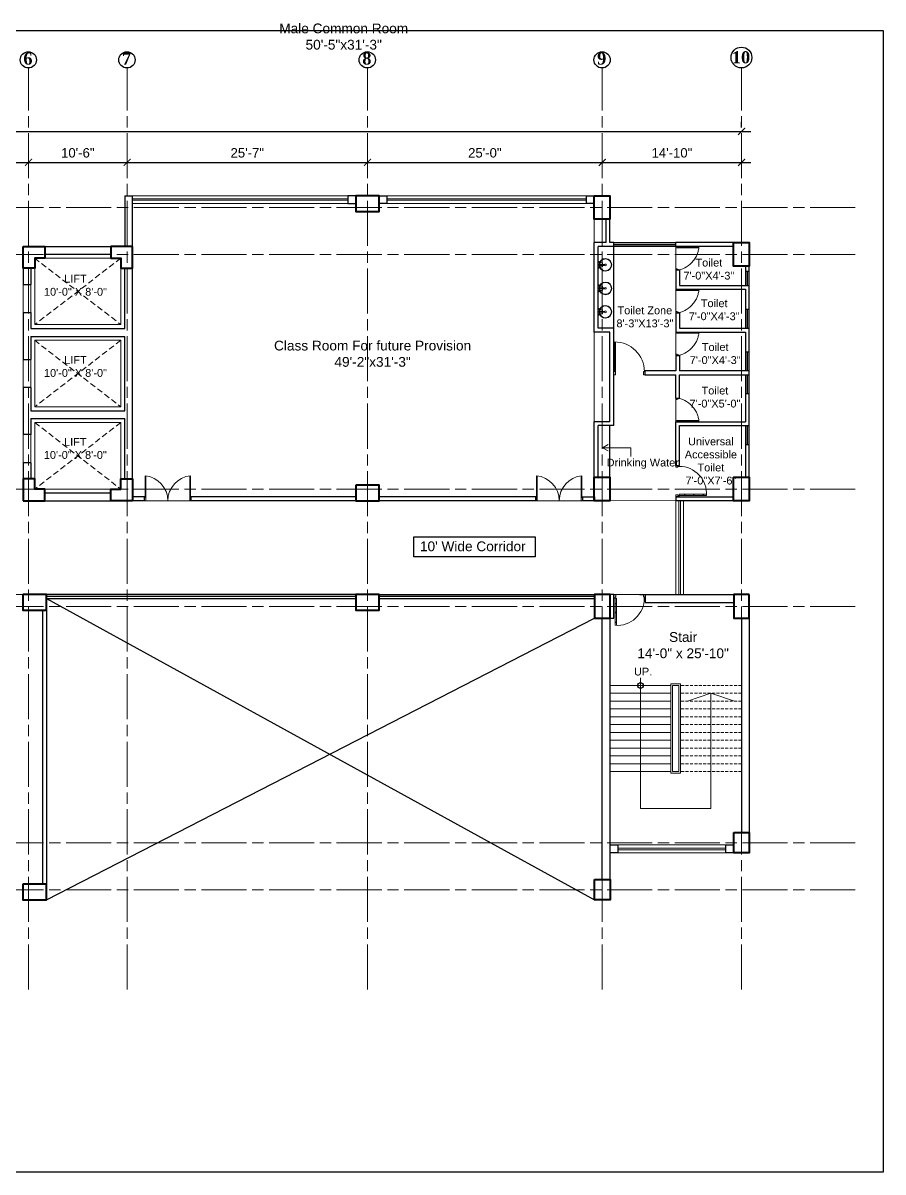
# Model space of a CAD drawing. Header units: inches. Extents: x -12 to 20935469, y -1604 to 24729220.
# Drawn here: x 20905407 to 20906506, y 24703583 to 24705051 of the extents above; entities that cross this region are included whole.
import ezdxf
from ezdxf import colors
from ezdxf.entities.mleader import LeaderData, LeaderLine
from ezdxf.math import Vec2, Vec3

# ---------------------------------------------------------------- set-up
doc = ezdxf.new("R2010")
doc.units = ezdxf.units.IN
doc.header["$LTSCALE"] = 0.03
doc.header["$MEASUREMENT"] = 0
doc.header["$PDMODE"] = 32
doc.header["$PDSIZE"] = 15
doc.linetypes.add('ACAD_ISO08W100', pattern=[36, 24, -3, 6, -3])
doc.linetypes.add('DASHED2', pattern=[0.375, 0.25, -0.125])
for name, color, linetype, lineweight in [('column', 1, 'Continuous', 40), ('Dim Line', 252, 'Continuous', 13), ('Door', 7, 'Continuous', 18), ('Dot', 253, 'Continuous', 0), ('Gas', 21, 'Continuous', 5), ('Glass Line', 252, 'Continuous', 9), ('Grid Line', 252, 'Continuous', 18), ('Hatch', 253, 'Continuous', 15), ('Main Wall', 7, 'Continuous', 30), ('RAIL', 23, 'Continuous', 13), ('STAIR', 46, 'Continuous', 15), ('TOILET FIXTURE', 142, 'Continuous', 5), ('wind.', 150, 'Continuous', 20)]:
    doc.layers.add(name, color=color, linetype=linetype, lineweight=lineweight)
doc.layers.add('FUR', color=251, linetype='Continuous')
doc.layers.add('TEXT', color=7, linetype='Continuous')
doc.styles.add('2', font='swisscl.ttf')
doc.styles.add('RomanS', font='arial.ttf', dxfattribs={"height": 12})
doc.styles.get("Standard").update_dxf_attribs({"font": 'timesbd.ttf'})
doc.dimstyles.new('Aec_Arch_I', dxfattribs={"dimscale": 96, "dimtxt": 12, "dimasz": 0.09375, "dimexe": 0.125, "dimexo": 0.125, "dimgap": 0.0625, "dimtad": 1, "dimdec": 0, "dimzin": 3, "dimdsep": 46, "dimlunit": 4, "dimtxsty": 'RomanS', "dimblk1": 'ARCHTICK', "dimblk2": 'ARCHTICK', "dimsah": 1, "dimcen": 0.09375, "dimdle": 0.125, "dimadec": 0, "dimazin": 0, "dimtfac": 0.75, "dimtdec": 0, "dimtmove": 2, "dimatfit": 3, "dimldrblk": 'ARCHTICK', "dimfxl": 1, "dimfrac": 1, "dimtolj": 1, "dimtzin": 0, "dimarcsym": 0})

# ---------------------------------------------------------------- blocks, each defined once
blk = doc.blocks.new('_ArchTick')
at = {"color": 0, "linetype": 'ByBlock', "lineweight": 35, "const_width": 0.15}
blk.add_lwpolyline([(-0.5, -0.5), (0.5, 0.5)], dxfattribs=at)
blk = doc.blocks.new('*D21')
at = {"layer": 'Defpoints', "color": 0, "transparency": 16777216}
for p in [(20831844.3, 24724578.2), (20832040.8, 24724578.2), (20832040.8, 24724578.2)]:
    blk.add_point(p, dxfattribs=at)
at = {"layer": 'Dim Line', "color": 0, "lineweight": -2, "transparency": 16777216}
for p, q in [((20831832.3, 24724578.2), (20832052.8, 24724578.2)), ((20831844.3, 24724566.2), (20831844.3, 24724566.2)), ((20832040.8, 24724566.2), (20832040.8, 24724566.2))]:
    blk.add_line(p, q, dxfattribs=at)
at = {"layer": 'Dim Line', "color": 0, "lineweight": -2, "transparency": 16777216, "xscale": 9, "yscale": 9, "zscale": 9, "rotation": 180}
blk.add_blockref('_ArchTick', (20831844.3, 24724578.2), dxfattribs=at)
at = {"layer": 'Dim Line', "color": 0, "lineweight": -2, "transparency": 16777216, "xscale": 9, "yscale": 9, "zscale": 9}
blk.add_blockref('_ArchTick', (20832040.8, 24724578.2), dxfattribs=at)
at = {"layer": 'Dim Line', "color": 0, "transparency": 16777216, "insert": (20831942.5, 24724590.3), "char_height": 12, "attachment_point": 5, "style": 'RomanS'}
blk.add_mtext('\\A1;16\'-5"', dxfattribs=at)
blk = doc.blocks.new('*D22')
at = {"layer": 'Defpoints', "color": 0, "transparency": 16777216}
for p in [(20832040.8, 24724578.2), (20832166.8, 24724578.2), (20832166.8, 24724578.2)]:
    blk.add_point(p, dxfattribs=at)
at = {"layer": 'Dim Line', "color": 0, "lineweight": -2, "transparency": 16777216}
for p, q in [((20832028.8, 24724578.2), (20832178.8, 24724578.2)), ((20832040.8, 24724566.2), (20832040.8, 24724566.2)), ((20832166.8, 24724566.2), (20832166.8, 24724566.2))]:
    blk.add_line(p, q, dxfattribs=at)
at = {"layer": 'Dim Line', "color": 0, "lineweight": -2, "transparency": 16777216, "xscale": 9, "yscale": 9, "zscale": 9, "rotation": 180}
blk.add_blockref('_ArchTick', (20832040.8, 24724578.2), dxfattribs=at)
at = {"layer": 'Dim Line', "color": 0, "lineweight": -2, "transparency": 16777216, "xscale": 9, "yscale": 9, "zscale": 9}
blk.add_blockref('_ArchTick', (20832166.8, 24724578.2), dxfattribs=at)
at = {"layer": 'Dim Line', "color": 0, "transparency": 16777216, "insert": (20832103.8, 24724590.3), "char_height": 12, "attachment_point": 5, "style": 'RomanS'}
blk.add_mtext('\\A1;10\'-6"', dxfattribs=at)
blk = doc.blocks.new('*D23')
at = {"layer": 'Defpoints', "color": 0, "transparency": 16777216}
for p in [(20832166.8, 24724578.2), (20832473.8, 24724578.2), (20832473.8, 24724578.2)]:
    blk.add_point(p, dxfattribs=at)
at = {"layer": 'Dim Line', "color": 0, "lineweight": -2, "transparency": 16777216}
for p, q in [((20832154.8, 24724578.2), (20832485.8, 24724578.2)), ((20832166.8, 24724566.2), (20832166.8, 24724566.2)), ((20832473.8, 24724566.2), (20832473.8, 24724566.2))]:
    blk.add_line(p, q, dxfattribs=at)
at = {"layer": 'Dim Line', "color": 0, "lineweight": -2, "transparency": 16777216, "xscale": 9, "yscale": 9, "zscale": 9, "rotation": 180}
blk.add_blockref('_ArchTick', (20832166.8, 24724578.2), dxfattribs=at)
at = {"layer": 'Dim Line', "color": 0, "lineweight": -2, "transparency": 16777216, "xscale": 9, "yscale": 9, "zscale": 9}
blk.add_blockref('_ArchTick', (20832473.8, 24724578.2), dxfattribs=at)
at = {"layer": 'Dim Line', "color": 0, "transparency": 16777216, "insert": (20832320.3, 24724590.3), "char_height": 12, "attachment_point": 5, "style": 'RomanS'}
blk.add_mtext('\\A1;25\'-7"', dxfattribs=at)
blk = doc.blocks.new('*D10')
at = {"layer": 'Defpoints', "color": 0, "transparency": 16777216}
for p in [(20832473.8, 24724578.2), (20832773.8, 24724578.2), (20832773.8, 24724578.2)]:
    blk.add_point(p, dxfattribs=at)
at = {"layer": 'Dim Line', "color": 0, "lineweight": -2, "transparency": 16777216}
blk.add_line((20832461.8, 24724578.2), (20832785.8, 24724578.2), dxfattribs=at)
at = {"layer": 'Dim Line', "color": 0, "lineweight": -2, "transparency": 16777216, "xscale": 9, "yscale": 9, "zscale": 9, "rotation": 180}
blk.add_blockref('_ArchTick', (20832473.8, 24724578.2), dxfattribs=at)
at = {"layer": 'Dim Line', "color": 0, "lineweight": -2, "transparency": 16777216, "xscale": 9, "yscale": 9, "zscale": 9}
blk.add_blockref('_ArchTick', (20832773.8, 24724578.2), dxfattribs=at)
at = {"layer": 'Dim Line', "color": 0, "transparency": 16777216, "insert": (20832623.8, 24724590.3), "char_height": 12, "attachment_point": 5, "style": 'RomanS'}
blk.add_mtext('\\A1;25\'-0"', dxfattribs=at)
blk = doc.blocks.new('*D11')
at = {"layer": 'Defpoints', "color": 0, "transparency": 16777216}
for p in [(20832773.8, 24724578.2), (20832951.8, 24724578.2), (20832951.8, 24724578.2)]:
    blk.add_point(p, dxfattribs=at)
at = {"layer": 'Dim Line', "color": 0, "lineweight": -2, "transparency": 16777216}
for p, q in [((20832761.8, 24724578.2), (20832963.8, 24724578.2)), ((20832951.8, 24724566.2), (20832951.8, 24724566.2))]:
    blk.add_line(p, q, dxfattribs=at)
at = {"layer": 'Dim Line', "color": 0, "lineweight": -2, "transparency": 16777216, "xscale": 9, "yscale": 9, "zscale": 9, "rotation": 180}
blk.add_blockref('_ArchTick', (20832773.8, 24724578.2), dxfattribs=at)
at = {"layer": 'Dim Line', "color": 0, "lineweight": -2, "transparency": 16777216, "xscale": 9, "yscale": 9, "zscale": 9}
blk.add_blockref('_ArchTick', (20832951.8, 24724578.2), dxfattribs=at)
at = {"layer": 'Dim Line', "color": 0, "transparency": 16777216, "insert": (20832862.8, 24724590.3), "char_height": 12, "attachment_point": 5, "style": 'RomanS'}
blk.add_mtext('\\A1;14\'-10"', dxfattribs=at)
blk = doc.blocks.new('*D13')
at = {"layer": 'Defpoints', "color": 0, "transparency": 16777216}
for p in [(20830948.3, 24724610.7), (20832951.8, 24724617.8), (20832951.8, 24724610.7)]:
    blk.add_point(p, dxfattribs=at)
at = {"layer": 'Dim Line', "color": 0, "lineweight": -2, "transparency": 16777216}
for p, q in [((20830948.3, 24724622.7), (20830948.3, 24724629.8)), ((20832951.8, 24724622.7), (20832951.8, 24724629.8)), ((20830936.3, 24724617.8), (20832963.8, 24724617.8))]:
    blk.add_line(p, q, dxfattribs=at)
at = {"layer": 'Dim Line', "color": 0, "lineweight": -2, "transparency": 16777216, "xscale": 9, "yscale": 9, "zscale": 9, "rotation": 180}
blk.add_blockref('_ArchTick', (20830948.3, 24724617.8), dxfattribs=at)
at = {"layer": 'Dim Line', "color": 0, "lineweight": -2, "transparency": 16777216, "xscale": 9, "yscale": 9, "zscale": 9}
blk.add_blockref('_ArchTick', (20832951.8, 24724617.8), dxfattribs=at)
at = {"layer": 'Dim Line', "color": 0, "transparency": 16777216, "insert": (20831950, 24724629.9), "char_height": 12, "attachment_point": 5, "style": 'RomanS'}
blk.add_mtext('\\A1;166\'-11"', dxfattribs=at)
blk = doc.blocks.new('Door_45')
at = {"layer": 'Door'}
for p, q in [((1.5, 5), (1.5, 44)), ((1.5, 40), (2.2, 40)), ((2.2, 40), (2.2, 39.5)), ((2.2, 39.5), (2.7, 39.5)), ((2.7, 39.5), (2.7, 40)), ((2.7, 40), (3.5, 40)), ((3.5, 44), (3.5, 5)), ((1.5, 25.8), (2.2, 25.8)), ((2.2, 25.8), (2.2, 25.3)), ((2.2, 25.3), (2.7, 25.3)), ((2.7, 25.8), (3.5, 25.8)), ((2.7, 25.3), (2.7, 25.8)), ((0, 0), (0, 5)), ((0, 5), (1.5, 5)), ((1.5, 12.6), (2.2, 12.6)), ((3.5, 5), (1.5, 5)), ((1.5, 5), (1.5, 3)), ((1.5, 3), (2.5, 3)), ((2.2, 12.6), (2.2, 13.1)), ((2.2, 13.1), (2.7, 13.1)), ((2.5, 3), (2.5, 0)), ((2.7, 13.1), (2.7, 12.6)), ((2.7, 12.6), (3.5, 12.6)), ((42.5, 3), (42.5, 0)), ((43.5, 3), (42.5, 3)), ((45, 5), (43.5, 5)), ((43.5, 5), (43.5, 3)), ((45, 0), (45, 5)), ((2.5, 0), (0, 0)), ((42.5, 0), (45, 0))]:
    blk.add_line(p, q, dxfattribs=at)
blk.add_arc((4.7, 5.3), 38.8, 359.6233, 94.6685, dxfattribs=at)
blk = doc.blocks.new('A$C36295410')
at = {"layer": 'Door'}
for p, q in [((1, 4), (1, 32)), ((2, 0), (2, 32)), ((58, 0), (58, 32)), ((59, 4), (59, 32)), ((1, 5), (0, 5)), ((2, 4), (1, 4)), ((58, 4), (59, 4)), ((59, 5), (60, 5)), ((2, 0), (0, 0)), ((58, 0), (60, 0))]:
    blk.add_line(p, q, dxfattribs=at)
for centre, start, end in [((-2.5, -0.3), 0.5906, 83.7783), ((62.5, -0.3), 96.2217, 179.4094)]:
    blk.add_arc(centre, 32.5, start, end, dxfattribs=at)
blk = doc.blocks.new('sssss-flat-876')
at = {"layer": 'Door', "linetype": 'Continuous', "ltscale": 3}
blk.add_line((3666.5, 84027.2), (3666.5, 84055.7), dxfattribs=at)
at = {"layer": 'Door', "linetype": 'Continuous', "ltscale": 3, "extrusion": (-7.21527e-09, -3.35624e-18, 1), "elevation": 0}
for points in [[(3666.5, 84057.2), (3666.5, 84055.7), (3668.4, 84055.7), (3668.4, 84056.5), (3670.2, 84056.5), (3670.2, 84057.2)], [(3668.4, 84055.7), (3696.2, 84055.7), (3696.2, 84056.5), (3668.4, 84056.5)]]:
    blk.add_lwpolyline(points, close=True, dxfattribs=at)
at = {"layer": 'Door', "linetype": 'Continuous', "ltscale": 3, "flags": 128}
blk.add_lwpolyline([(3670.2, 84027.2, 0.04096), (3675.5, 84028.9, 0.082496), (3684.9, 84034.8, 0.052187), (3689.7, 84040, 0.043988), (3692.9, 84045, 0.036571), (3694.8, 84049.6, 0.034751), (3695.9, 84054.2, 0.011435), (3696.2, 84055.7)], format="xyb", dxfattribs=at)
at = {"layer": 'Door', "linetype": 'Continuous', "ltscale": 3}
blk.add_lwpolyline([(3666.5, 84027.2), (3666.5, 84028.7), (3668.4, 84028.7), (3668.4, 84027.9), (3670.2, 84027.9), (3670.2, 84027.2)], close=True, dxfattribs=at)
blk = doc.blocks.new('7-flat-72')
at = {"layer": 'Glass Line', "color": 8, "ltscale": 20}
for p, q in [((-64478.7, 376960.5), (-64480.3, 376960.5)), ((-64480.3, 376959.5), (-64480.3, 376960.5)), ((-64480.3, 376959.5), (-64480.3, 376960.5)), ((-64480.1, 376959.5), (-64480.1, 376960.5)), ((-64479.9, 376959.5), (-64479.9, 376960.5)), ((-64479.5, 376959.5), (-64479.5, 376960.5)), ((-64479.1, 376959.5), (-64479.1, 376960.5)), ((-64478.9, 376959.5), (-64478.9, 376960.5)), ((-64478.8, 376959.5), (-64478.8, 376960.5)), ((-64478.7, 376959.5), (-64478.7, 376960.5)), ((-64476.6, 376959.4), (-64476.6, 376966.6)), ((-64475.5, 376966.6), (-64476.6, 376966.6)), ((-64475.5, 376959.4), (-64475.5, 376966.6)), ((-64473.3, 376960.5), (-64471.7, 376960.5)), ((-64473.3, 376959.5), (-64473.3, 376960.5)), ((-64473.3, 376959.5), (-64473.3, 376960.5)), ((-64473.1, 376959.5), (-64473.1, 376960.5)), ((-64472.9, 376959.5), (-64472.9, 376960.5)), ((-64472.5, 376959.5), (-64472.5, 376960.5)), ((-64472.1, 376959.5), (-64472.1, 376960.5)), ((-64471.9, 376959.5), (-64471.9, 376960.5)), ((-64471.8, 376959.5), (-64471.8, 376960.5)), ((-64471.7, 376959.5), (-64471.7, 376960.5)), ((-64478.7, 376959.5), (-64480.3, 376959.5)), ((-64480.3, 376959.1), (-64480.3, 376959.4)), ((-64478.7, 376959.4), (-64480.3, 376959.4)), ((-64478.7, 376959.1), (-64480.3, 376959.1)), ((-64480.2, 376959.4), (-64480.2, 376959.5)), ((-64478.9, 376959.4), (-64478.9, 376959.5)), ((-64478.7, 376959.1), (-64478.7, 376959.4)), ((-64475.1, 376959.4), (-64476.9, 376959.4)), ((-64476.9, 376959.1), (-64476.9, 376959.4)), ((-64475.1, 376959.1), (-64476.9, 376959.1)), ((-64475.1, 376959.1), (-64475.1, 376959.4)), ((-64473.3, 376959.5), (-64471.7, 376959.5)), ((-64473.3, 376959.1), (-64473.3, 376959.4)), ((-64473.3, 376959.4), (-64471.7, 376959.4)), ((-64473.3, 376959.1), (-64471.7, 376959.1)), ((-64473.1, 376959.4), (-64473.1, 376959.5)), ((-64471.9, 376959.4), (-64471.9, 376959.5)), ((-64471.7, 376959.1), (-64471.7, 376959.4))]:
    blk.add_line(p, q, dxfattribs=at)
blk.add_circle((-64476, 376968.4, 0), 1.08, dxfattribs=at)
for radius, start, end in [(8.1, 273.8334, 266.1883), (7.55, 274.115, 265.9068)]:
    blk.add_arc((-64476, 376968.4, 0), radius, start, end, dxfattribs=at)
blk = doc.blocks.new('SFSFSFS-flat-72')
at = {"layer": 'TOILET FIXTURE', "ltscale": 0.2}
blk.add_lwpolyline([(-3918.5, -3608.1), (-3918.5, -3602.7), (-3923.9, -3602.7), (-3923.9, -3608.1)], close=True, dxfattribs=at)
at = {"layer": 'TOILET FIXTURE', "ltscale": 20}
blk.add_blockref('7-flat-72', (60554.8, -380567.2), dxfattribs=at)
blk = doc.blocks.new('$D40')
at = {"layer": 'Door'}
for p, q in [((1, 4), (1, 42)), ((2, 0), (2, 42)), ((1, 5), (0, 5)), ((2, 0), (0, 0)), ((2, 4), (1, 4)), ((39, 4), (38, 4)), ((38, 4), (38, 0)), ((40, 0), (38, 0)), ((40, 5), (39, 5)), ((39, 5), (39, 4))]:
    blk.add_line(p, q, dxfattribs=at)
blk.add_arc((1, 4), 38, 0, 90, dxfattribs=at)
blk = doc.blocks.new('fff')
at = {"layer": 'Grid Line', "color": 252, "linetype": 'ACAD_ISO08W100', "lineweight": 9, "ltscale": 80, "true_color": 0x939598}
for p, q in [((20832040.8, 24723521.1), (20832040.8, 24724698.8)), ((20832166.8, 24723521.1), (20832166.8, 24724698.8)), ((20832473.8, 24723521.1), (20832473.8, 24724698.8)), ((20832773.8, 24723521.1), (20832773.8, 24724698.8)), ((20832951.8, 24723521.1), (20832951.8, 24724698.8)), ((20833096.9, 24724520.6), (20830726.1, 24724520.6)), ((20833096.9, 24724460.6), (20830726.1, 24724460.6)), ((20833096.9, 24724160.7), (20830726.1, 24724160.7)), ((20833096.9, 24724010.7), (20830726.1, 24724010.7)), ((20833096.9, 24723708.7), (20830726.1, 24723708.7)), ((20833096.9, 24723648.8), (20830726.1, 24723648.8))]:
    blk.add_line(p, q, dxfattribs=at)
at = {"layer": 'Dim Line'}
for base, p1, p2, picture, middle in [((20832951.7523, 24724617.8128), (20830948.3088, 24724610.7482), (20832951.7523, 24724610.7482), '*D13', (20831950.0306, 24724629.9397)), ((20832040.7792, 24724578.1666), (20831844.25, 24724578.1666), (20832040.7792, 24724578.1666), '*D21', (20831942.5146, 24724590.2934)), ((20832166.8, 24724578.2), (20832040.8, 24724578.2), (20832166.8, 24724578.2), '*D22', (20832103.8, 24724590.3)), ((20832473.8, 24724578.2), (20832166.8, 24724578.2), (20832473.8, 24724578.2), '*D23', (20832320.3, 24724590.3)), ((20832773.8, 24724578.2), (20832473.8, 24724578.2), (20832773.8, 24724578.2), '*D10', (20832623.8, 24724590.3)), ((20832951.8, 24724578.2), (20832773.8, 24724578.2), (20832951.8, 24724578.2), '*D11', (20832862.8, 24724590.3))]:
    dim = blk.add_linear_dim(base=base, p1=p1, p2=p2, dimstyle='Aec_Arch_I', dxfattribs=at)
    dim.commit()
    dim.dimension.update_dxf_attribs({"geometry": picture, "text_midpoint": middle})

msp = doc.modelspace()

# ---------------------------------------------------------------- linework, layer by layer
for p, q in [((20906334.7, 24704770.2), (20906334.7, 24704770.2)), ((20906161.7, 24704661), (20906161.7, 24704765.2)), ((20906156.7, 24704470.4), (20906156.7, 24704536.4)), ((20906245.7, 24704445.6), (20906240.7, 24704445.6)), ((20905831.9, 24704320.4), (20905436.8, 24704320.4)), ((20905436.8, 24704318.4), (20905831.9, 24704318.4)), ((20905436.8, 24704315.4), (20905831.9, 24704315.4)), ((20905436.8, 24704315.4), (20906136.9, 24703930.4)), ((20905861.9, 24704320.4), (20906136.9, 24704320.4)), ((20905861.9, 24704318.4), (20906136.9, 24704318.4)), ((20905861.9, 24704315.4), (20906136.9, 24704315.4)), ((20906194.6, 24704320.4), (20906296.8, 24704320.4)), ((20905436.8, 24703930.4), (20906136.9, 24704290.4))]:
    msp.add_line(p, q)
msp.add_lwpolyline([(20906061.3, 24704368.8), (20905906.1, 24704368.8), (20905906.1, 24704394.1), (20906061.3, 24704394.1)], close=True)
msp.add_circle((20906195.7, 24704204.3), 3.61)
at = {"layer": 'column', "lineweight": 40, "ltscale": 20}
for points in [[(20905831.9, 24704830.2), (20905831.9, 24704810.2), (20905861.9, 24704810.2), (20905861.9, 24704830.2)], [(20906136.7, 24704830.2), (20906156.7, 24704830.2), (20906156.7, 24704800.2), (20906136.7, 24704800.2)], [(20906314.7, 24704770.2), (20906334.7, 24704770.2), (20906334.7, 24704740.2), (20906314.7, 24704740.2)], [(20906136.7, 24704470.4), (20906156.7, 24704470.4), (20906156.7, 24704440.4), (20906136.7, 24704440.4)], [(20906314.7, 24704470.4), (20906334.7, 24704470.4), (20906334.7, 24704440.4), (20906314.7, 24704440.4)], [(20905831.9, 24704460.4), (20905831.9, 24704440.4), (20905861.9, 24704440.4), (20905861.9, 24704460.4)], [(20905406.8, 24704320.4), (20905406.8, 24704300.4), (20905436.8, 24704300.4), (20905436.8, 24704320.4)], [(20905831.9, 24704320.4), (20905831.9, 24704300.4), (20905861.9, 24704300.4), (20905861.9, 24704320.4)], [(20906156.9, 24704320.4), (20906136.9, 24704320.4), (20906136.9, 24704290.4), (20906156.9, 24704290.4)], [(20906334.8, 24704320.4), (20906314.8, 24704320.4), (20906314.8, 24704290.4), (20906334.8, 24704290.4)], [(20906314.8, 24704016.3), (20906334.8, 24704016.3), (20906334.8, 24703990.3), (20906314.8, 24703990.3)], [(20905406.8, 24703950.3), (20905406.8, 24703930.3), (20905436.8, 24703930.3), (20905436.8, 24703950.3)], [(20906136.9, 24703956.4), (20906156.9, 24703956.4), (20906156.9, 24703930.4), (20906136.9, 24703930.4)]]:
    msp.add_lwpolyline(points, close=True, dxfattribs=at)
for points in [[(20905406.9, 24704765.4), (20905434.9, 24704765.4), (20905434.9, 24704750.4), (20905421.9, 24704750.4), (20905421.9, 24704737.4), (20905406.9, 24704737.4), (20905406.9, 24704765.4)], [(20905546.9, 24704765.4), (20905518.9, 24704765.4), (20905518.9, 24704750.4), (20905531.9, 24704750.4), (20905531.9, 24704737.4), (20905546.9, 24704737.4), (20905546.9, 24704765.4)], [(20905406.9, 24704440.4), (20905434.9, 24704440.4), (20905434.9, 24704455.4), (20905421.9, 24704455.4), (20905421.9, 24704468.4), (20905406.9, 24704468.4), (20905406.9, 24704440.4)], [(20905546.9, 24704440.4), (20905518.9, 24704440.4), (20905518.9, 24704455.4), (20905531.9, 24704455.4), (20905531.9, 24704468.4), (20905546.9, 24704468.4), (20905546.9, 24704440.4)]]:
    msp.add_lwpolyline(points, dxfattribs=at)
at = {"layer": 'Defpoints'}
msp.add_lwpolyline([(20904066.7, 24705041.1), (20906505.6, 24705041.1), (20906505.6, 24703582.6), (20904066.7, 24703582.6)], close=True, dxfattribs=at)
at = {"layer": 'Dot', "linetype": 'DASHED2', "lineweight": 0, "ltscale": 1000}
for points in [[(20905421.8, 24704750.4), (20905531.9, 24704665.4), (20905531.9, 24704750.4), (20905421.8, 24704665.4)], [(20905421.8, 24704645.4), (20905531.9, 24704560.4), (20905531.9, 24704645.4), (20905421.8, 24704560.4)], [(20905421.9, 24704540.4), (20905531.9, 24704455.2), (20905531.9, 24704540.4), (20905421.9, 24704455.2)]]:
    msp.add_lwpolyline(points, dxfattribs=at)
at = {"layer": 'Gas', "color": 0, "lineweight": 5}
for points in [[(20905421.8, 24704665.4), (20905531.9, 24704665.4), (20905531.9, 24704750.4), (20905421.8, 24704750.4)], [(20905421.8, 24704560.4), (20905531.9, 24704560.4), (20905531.9, 24704645.4), (20905421.8, 24704645.4)], [(20905421.9, 24704455.2), (20905531.9, 24704455.2), (20905531.9, 24704540.4), (20905421.9, 24704540.4)], [(20906234.7, 24704206.3), (20906246.7, 24704206.3), (20906246.7, 24704092.3), (20906234.7, 24704092.3)], [(20906236.7, 24704204.3), (20906244.7, 24704204.3), (20906244.7, 24704094.3), (20906236.7, 24704094.3)]]:
    msp.add_lwpolyline(points, close=True, dxfattribs=at)
at = {"layer": 'Gas', "color": 0, "lineweight": 35}
msp.add_lwpolyline([(20905406.9, 24704440.4), (20905406.9, 24704440.4)], dxfattribs=at)
at = {"layer": 'Hatch', "lineweight": 5}
for p, q in [((20906136.7, 24704770.2), (20906136.7, 24704800.2)), ((20906136.7, 24704541.4), (20906136.7, 24704656))]:
    msp.add_line(p, q, dxfattribs=at)
at = {"layer": 'Hatch', "lineweight": 0}
msp.add_lwpolyline([(20906240.9, 24704320.4), (20906240.7, 24704440.5), (20906156.7, 24704440.4), (20905406.9, 24704440.4), (20905406.9, 24704755.4), (20905227.2, 24704755.2), (20905227.2, 24704440.4), (20904405.2, 24704440.5), (20904405.2, 24704320.5)], close=True, dxfattribs=at)
at = {"layer": 'Main Wall', "lineweight": 30}
for p, q in [((20905536.9, 24704830.2), (20905546.9, 24704830.2)), ((20905536.9, 24704830.2), (20905536.9, 24704765.4)), ((20905546.9, 24704468.4), (20905546.9, 24704830.2)), ((20905831.7, 24704830.2), (20905821.7, 24704830.2)), ((20905821.7, 24704830.2), (20905821.7, 24704820.2)), ((20906126.7, 24704830.2), (20906136.7, 24704830.2)), ((20906126.7, 24704820.2), (20906126.7, 24704830.2)), ((20905821.7, 24704820.2), (20905831.7, 24704820.2)), ((20906136.7, 24704820.2), (20906126.7, 24704820.2)), ((20906151.7, 24704770.2), (20906151.7, 24704800.2)), ((20906156.7, 24704770.2), (20906156.7, 24704800.2)), ((20906136.7, 24704656), (20906136.7, 24704770.2)), ((20906151.7, 24704770.2), (20906136.7, 24704770.2)), ((20906161.7, 24704770.2), (20906156.7, 24704770.2)), ((20906161.7, 24704765.2), (20906161.7, 24704770.2)), ((20906314.7, 24704770.2), (20906240.7, 24704770.2)), ((20906240.7, 24704765.2), (20906240.7, 24704770.2)), ((20905416.9, 24704765.4), (20905536.9, 24704765.4)), ((20905434.9, 24704755.4), (20905518.9, 24704755.4)), ((20906141.7, 24704661), (20906141.7, 24704765.2)), ((20906161.7, 24704765.2), (20906141.7, 24704765.2)), ((20906314.7, 24704765.2), (20906240.7, 24704765.2)), ((20906334.7, 24704733.6), (20906334.7, 24704740.2)), ((20906245.7, 24704735.2), (20906240.7, 24704735.2)), ((20905406.9, 24704716.9), (20905416.9, 24704716.9)), ((20906240.7, 24704710.6), (20906329.7, 24704710.6)), ((20906334.7, 24704685), (20906334.7, 24704715.6)), ((20905406.9, 24704680.9), (20905416.9, 24704680.9)), ((20906240.7, 24704680.6), (20906245.7, 24704680.6)), ((20905416.9, 24704660.4), (20905536.9, 24704660.4)), ((20906156.7, 24704656), (20906136.7, 24704656)), ((20906161.7, 24704661), (20906141.7, 24704661)), ((20906156.7, 24704541.4), (20906156.7, 24704656)), ((20906161.7, 24704606.4), (20906161.7, 24704661)), ((20906240.7, 24704656), (20906329.7, 24704656)), ((20906329.7, 24704656), (20906329.7, 24704630.4)), ((20906334.7, 24704630.4), (20906334.7, 24704661)), ((20905416.9, 24704650.4), (20905536.9, 24704650.4)), ((20906240.7, 24704626), (20906245.7, 24704626)), ((20906334.7, 24704630.4), (20906329.7, 24704630.4)), ((20905406.9, 24704620.9), (20905416.9, 24704620.9)), ((20906161.7, 24704536.4), (20906161.7, 24704606.4)), ((20906201.7, 24704601.4), (20906201.7, 24704606.4)), ((20906201.7, 24704601.4), (20906240.7, 24704601.4)), ((20906240.7, 24704571.4), (20906240.7, 24704601.4)), ((20906334.7, 24704606.4), (20906245.7, 24704606.4)), ((20906245.7, 24704601.4), (20906334.7, 24704601.4)), ((20906245.7, 24704571.4), (20906245.7, 24704601.4)), ((20906334.7, 24704601.4), (20906334.7, 24704606.4)), ((20905416.9, 24704584.9), (20905406.9, 24704584.9)), ((20906240.7, 24704571.4), (20906245.7, 24704571.4)), ((20906329.7, 24704577.4), (20906334.7, 24704577.4)), ((20906329.7, 24704577.4), (20906329.7, 24704541.4)), ((20906334.7, 24704536.4), (20906334.7, 24704577.4)), ((20905416.9, 24704555.4), (20905536.9, 24704555.4)), ((20905416.9, 24704545.4), (20905536.9, 24704545.4)), ((20906136.7, 24704470.4), (20906136.7, 24704541.4)), ((20906156.7, 24704541.4), (20906136.7, 24704541.4)), ((20906141.7, 24704470.4), (20906141.7, 24704536.4)), ((20906161.7, 24704536.4), (20906141.7, 24704536.4)), ((20906240.7, 24704485.6), (20906240.7, 24704541.4)), ((20906240.7, 24704541.4), (20906329.7, 24704541.4)), ((20906245.7, 24704485.6), (20906245.7, 24704536.4)), ((20906245.7, 24704536.4), (20906334.7, 24704536.4)), ((20905416.9, 24704524.9), (20905406.9, 24704524.9)), ((20906329.7, 24704512.4), (20906329.7, 24704470.4)), ((20906329.7, 24704512.4), (20906334.7, 24704512.4)), ((20906334.7, 24704470.4), (20906334.7, 24704512.4)), ((20905416.9, 24704488.9), (20905406.9, 24704488.9)), ((20906240.7, 24704485.6), (20906245.7, 24704485.6)), ((20905434.9, 24704440.4), (20905518.9, 24704440.4)), ((20905561.9, 24704445.4), (20905546.9, 24704445.4)), ((20905561.9, 24704440.4), (20905546.9, 24704440.4)), ((20905561.9, 24704440.4), (20905561.9, 24704445.4)), ((20905831.9, 24704445.4), (20905621.9, 24704445.4)), ((20905621.9, 24704440.4), (20905621.9, 24704445.4)), ((20905831.9, 24704440.4), (20905621.9, 24704440.4)), ((20906061.9, 24704445.5), (20905861.9, 24704445.5)), ((20906061.9, 24704440.4), (20905861.9, 24704440.4)), ((20906061.9, 24704445.5), (20906061.9, 24704440.4)), ((20906061.9, 24704440.4), (20906061.9, 24704445.5)), ((20906240.7, 24704445.6), (20906314.7, 24704445.6)), ((20906240.7, 24704445.6), (20906240.7, 24704440.5)), ((20906240.7, 24704440.5), (20906314.7, 24704440.5)), ((20906161.9, 24704320.4), (20906156.9, 24704320.4)), ((20906161.9, 24704290.4), (20906161.9, 24704320.4)), ((20906201.9, 24704320.4), (20906314.8, 24704320.4)), ((20906201.9, 24704320.4), (20906201.9, 24704310.4)), ((20905432, 24704300.4), (20905432, 24703950.3)), ((20905436.8, 24704300.4), (20905436.8, 24703950.3)), ((20906201.9, 24704310.4), (20906314.8, 24704310.4)), ((20906146.9, 24703956.4), (20906146.9, 24704290.4)), ((20906156.9, 24703956.4), (20906156.9, 24704290.4)), ((20906156.9, 24704290.4), (20906161.9, 24704290.4)), ((20906324.8, 24704290.4), (20906324.8, 24704016.3)), ((20906334.8, 24704290.4), (20906334.8, 24704016.3)), ((20906166.9, 24704000.5), (20906166.9, 24703990.5))]:
    msp.add_line(p, q, dxfattribs=at)
for points in [[(20905861.7, 24704830.2), (20905871.7, 24704830.2), (20905871.7, 24704820.3), (20905861.7, 24704820.3)], [(20906329.7, 24704740.2), (20906329.7, 24704733.6)], [(20905406.9, 24704737.4), (20905406.9, 24704716.9)], [(20905416.9, 24704737.4), (20905416.9, 24704716.9)], [(20905536.9, 24704660.4), (20905536.9, 24704737.4)], [(20906240.7, 24704735.2), (20906240.7, 24704710.6)], [(20906245.7, 24704735.2), (20906245.7, 24704715.6), (20906334.7, 24704715.6)], [(20906329.7, 24704733.6), (20906334.7, 24704733.6)], [(20906329.7, 24704710.6), (20906329.7, 24704685)], [(20905406.9, 24704680.9), (20905406.9, 24704620.9)], [(20905416.9, 24704680.9), (20905416.9, 24704660.4)], [(20906329.7, 24704685), (20906334.7, 24704685)], [(20906240.7, 24704680.6), (20906240.7, 24704656)], [(20906245.7, 24704680.6), (20906245.7, 24704661), (20906334.7, 24704661)], [(20905416.9, 24704650.4), (20905416.9, 24704620.9)], [(20905536.9, 24704555.4), (20905536.9, 24704650.4)], [(20906240.7, 24704626), (20906240.7, 24704606.4)], [(20906245.7, 24704626), (20906245.7, 24704606.4)], [(20906240.7, 24704606.4), (20906201.7, 24704606.4)], [(20905406.9, 24704584.9), (20905406.9, 24704524.9)], [(20905416.9, 24704584.9), (20905416.9, 24704555.4)], [(20905416.9, 24704545.4), (20905416.9, 24704524.9)], [(20905536.9, 24704468.4), (20905536.9, 24704545.4)], [(20905406.9, 24704488.9), (20905406.9, 24704468.4), (20905406.9, 24704468.4)], [(20905416.9, 24704488.9), (20905416.9, 24704468.4)], [(20905434.9, 24704450.4), (20905518.9, 24704450.4)], [(20906166.9, 24703990.5), (20906156.9, 24703990.5), (20906156.9, 24704000.5), (20906166.9, 24704000.5)], [(20906314.8, 24703990.5), (20906304.8, 24703990.5), (20906304.8, 24704000.5), (20906314.8, 24704000.5)]]:
    msp.add_lwpolyline(points, dxfattribs=at)
at = {"layer": 'Main Wall', "lineweight": 13}
for points in [[(20905406.9, 24704680.9), (20905416.9, 24704680.9), (20905416.9, 24704716.9), (20905406.9, 24704716.9)], [(20905406.9, 24704584.9), (20905416.9, 24704584.9), (20905416.9, 24704620.9), (20905406.9, 24704620.9)], [(20905406.9, 24704488.9), (20905416.9, 24704488.9), (20905416.9, 24704524.9), (20905406.9, 24704524.9)]]:
    msp.add_lwpolyline(points, close=True, dxfattribs=at)
at = {"layer": 'Main Wall', "lineweight": 30}
msp.add_lwpolyline([(20906121.9, 24704445.4), (20906136.9, 24704445.4), (20906136.9, 24704440.4), (20906121.9, 24704440.4)], close=True, dxfattribs=at)
at = {"layer": 'RAIL', "lineweight": 9}
for p, q in [((20906195.7, 24704214.1), (20906195.7, 24704047.3)), ((20906156.7, 24704184.3), (20906234.7, 24704184.3)), ((20906255.7, 24704184.3), (20906285.7, 24704194.3)), ((20906285.7, 24704047.3), (20906285.7, 24704194.3)), ((20906285.7, 24704194.3), (20906315.7, 24704184.3)), ((20906195.7, 24704047.3), (20906285.7, 24704047.3))]:
    msp.add_line(p, q, dxfattribs=at)
at = {"layer": 'STAIR', "color": 253, "lineweight": 5}
for p, q in [((20906147.1, 24704508.1), (20906154.4, 24704512.1)), ((20906147.1, 24704508.1), (20906183.4, 24704508.1)), ((20906147.1, 24704508.1), (20906154.4, 24704504.1)), ((20906183.4, 24704508.1), (20906183.4, 24704496.8))]:
    msp.add_line(p, q, dxfattribs=at)
at = {"layer": 'STAIR', "color": 32, "lineweight": 5}
for p, q in [((20906234.7, 24704204.3), (20906156.7, 24704204.3)), ((20906234.7, 24704194.3), (20906156.7, 24704194.3)), ((20906216.7, 24704184.3), (20906156.7, 24704184.3)), ((20906234.7, 24704174.3), (20906156.7, 24704174.3)), ((20906234.7, 24704164.3), (20906156.7, 24704164.3)), ((20906234.7, 24704154.3), (20906156.7, 24704154.3)), ((20906234.7, 24704144.3), (20906156.7, 24704144.3)), ((20906234.7, 24704134.3), (20906156.7, 24704134.3)), ((20906234.7, 24704124.3), (20906156.7, 24704124.3)), ((20906234.7, 24704114.3), (20906156.7, 24704114.3)), ((20906234.7, 24704104.3), (20906156.7, 24704104.3)), ((20906234.7, 24704094.3), (20906156.7, 24704094.3))]:
    msp.add_line(p, q, dxfattribs=at)
at = {"layer": 'STAIR', "color": 32, "linetype": 'DASHED2', "lineweight": 5, "ltscale": 500}
for p, q in [((20906324.7, 24704204.3), (20906246.7, 24704204.3)), ((20906324.7, 24704194.3), (20906246.7, 24704194.3)), ((20906324.7, 24704184.3), (20906246.7, 24704184.3)), ((20906324.7, 24704174.3), (20906246.7, 24704174.3)), ((20906324.7, 24704164.3), (20906246.7, 24704164.3)), ((20906324.7, 24704154.3), (20906246.7, 24704154.3)), ((20906324.7, 24704144.3), (20906246.7, 24704144.3)), ((20906324.7, 24704134.3), (20906246.7, 24704134.3)), ((20906324.7, 24704124.3), (20906246.7, 24704124.3)), ((20906324.7, 24704114.3), (20906246.7, 24704114.3)), ((20906324.7, 24704104.3), (20906246.7, 24704104.3)), ((20906324.7, 24704094.3), (20906246.7, 24704094.3))]:
    msp.add_line(p, q, dxfattribs=at)
at = {"layer": 'TEXT'}
for centre, radius in [((20906324.7, 24705006.7), 13.3), ((20905413.7, 24705003.8), 10.4), ((20905539.7, 24705003.8), 10.4), ((20905846.7, 24705003.8), 10.4), ((20906146.7, 24705003.8), 10.4)]:
    msp.add_circle(centre, radius, dxfattribs=at)
at = {"layer": 'wind.'}
for p, q in [((20905821.7, 24704830.2), (20905546.7, 24704830.2)), ((20905871.7, 24704830.2), (20906126.7, 24704830.2)), ((20905546.7, 24704826.3), (20905821.7, 24704826.3)), ((20905546.7, 24704824.3), (20905821.7, 24704824.3)), ((20905821.7, 24704820.2), (20905546.7, 24704820.2)), ((20905871.7, 24704826.3), (20906126.7, 24704826.3)), ((20905871.7, 24704824.3), (20906126.7, 24704824.3)), ((20905871.7, 24704820.3), (20906126.7, 24704820.2)), ((20906240.7, 24704770.2), (20906161.7, 24704770.2)), ((20906240.7, 24704768.2), (20906161.7, 24704768.2)), ((20906240.7, 24704767.2), (20906161.7, 24704767.2)), ((20906240.7, 24704765.2), (20906161.7, 24704765.2)), ((20906329.7, 24704606.4), (20906329.7, 24704630.4)), ((20906331.7, 24704606.4), (20906331.7, 24704630.4)), ((20906332.7, 24704606.4), (20906332.7, 24704630.4)), ((20906334.7, 24704606.4), (20906334.7, 24704630.4)), ((20906329.7, 24704577.4), (20906329.7, 24704601.4)), ((20906331.7, 24704577.4), (20906331.7, 24704601.4)), ((20906332.7, 24704577.4), (20906332.7, 24704601.4)), ((20906334.7, 24704577.4), (20906334.7, 24704601.4)), ((20906329.7, 24704512.4), (20906329.7, 24704536.4)), ((20906331.7, 24704512.4), (20906331.7, 24704536.4)), ((20906332.7, 24704512.4), (20906332.7, 24704536.4)), ((20906334.7, 24704512.4), (20906334.7, 24704536.4)), ((20906240.9, 24704320.4), (20906240.9, 24704440.5)), ((20906244.9, 24704320.4), (20906244.9, 24704440.5)), ((20906246.9, 24704320.4), (20906246.9, 24704440.5)), ((20906250.9, 24704320.4), (20906250.9, 24704440.5))]:
    msp.add_line(p, q, dxfattribs=at)
at = {"layer": 'wind.', "lineweight": 5}
for p, q in [((20906329.7, 24704715.6), (20906329.7, 24704733.6)), ((20906331.7, 24704715.6), (20906331.7, 24704733.6)), ((20906332.7, 24704715.6), (20906332.7, 24704733.6)), ((20906334.7, 24704715.6), (20906334.7, 24704733.6)), ((20906329.7, 24704661), (20906329.7, 24704685)), ((20906331.7, 24704661), (20906331.7, 24704685)), ((20906332.7, 24704661), (20906332.7, 24704685)), ((20906334.7, 24704661), (20906334.7, 24704685)), ((20906304.8, 24704000.5), (20906166.9, 24704000.5)), ((20906304.8, 24703996.5), (20906166.9, 24703996.5)), ((20906304.8, 24703994.5), (20906166.9, 24703994.5)), ((20906304.8, 24703990.5), (20906166.9, 24703990.5))]:
    msp.add_line(p, q, dxfattribs=at)

# ---------------------------------------------------------------- block references
msp.add_blockref('fff', (73373.1, -19705.4))
at = {"layer": 'Door', "ltscale": 20}
for p in [(20902574.2, 24620708), (20902574.2, 24620653.4), (20902574.2, 24620598.8)]:
    msp.add_blockref('sssss-flat-876', p, dxfattribs=at)
at = {"layer": 'Door'}
msp.add_blockref('$D40', (20906161.7, 24704601.4), dxfattribs=at)
at = {"layer": 'Door', "ltscale": 20, "xscale": -1, "rotation": 180}
msp.add_blockref('sssss-flat-876', (20902574.2, 24788598.6), dxfattribs=at)
at = {"layer": 'Door', "color": 250, "ltscale": 20, "xscale": -0.8888888888759539, "yscale": 0.8888888888759539, "zscale": 0.8888888888759539}
for p, rotation in [((20906240.8, 24704445.6), 270), ((20906161.9, 24704320.3), 180)]:
    msp.add_blockref('Door_45', p, dxfattribs=dict(at, rotation=rotation))
at = {"layer": 'FUR'}
for p in [(20905561.9, 24704440.4), (20906061.9, 24704440.4)]:
    msp.add_blockref('A$C36295410', p, dxfattribs=at)
at = {"layer": 'TOILET FIXTURE', "ltscale": 20, "xscale": -1, "rotation": 270}
for p in [(20909749.8, 24708663), (20909749.8, 24708633), (20909749.8, 24708603)]:
    msp.add_blockref('SFSFSFS-flat-72', p, dxfattribs=at)

# ---------------------------------------------------------------- texts
at = {"layer": 'TEXT', "color": 30, "lineweight": 5, "ltscale": 20, "attachment_point": 2, "style": '2'}
for s, width, gutter_width, insert, char_height in [('\\pxsm1,qc;{\\fArial|b0|i0|c0|p34;\\C0;Male Common Room\\P50\'-5"x31\'-3"}', 361.446, 0.5, (20905816.6, 24705050.2), 12.476), ('{\\fArial|b0|i0|c0|p34;\\C0;Toilet \\P7\'-0"X4\'-3"}', 104.76, 0.5, (20906283.1, 24704749.7), 10), ('\\pxsm1;{\\fArial|b0|i0|c0|p34;\\C0;LIFT\\P10\'-0" X 8\'-0" }', 235.592, 0.75, (20905473.9, 24704729.1), 10), ('{\\fArial|b0|i0|c0|p34;\\C0;Toilet \\P7\'-0"X4\'-3"}', 104.76, 0.5, (20906289.9, 24704697.8), 10), ('{\\fArial|b0|i0|c0|p34;\\C0;Toilet Zone\\P8\'-3"X13\'-3"}', 104.76, 0.5, (20906201.4, 24704688.7), 10), ('\\pxsm1;{\\fArial|b0|i0|c0|p34;\\C0;Class Room For future Provision\\P49\'-2"x31\'-3"}', 289.483, 0.5, (20905853.5, 24704644.9), 12.476), ('{\\fArial|b0|i0|c0|p34;\\C0;Toilet \\P7\'-0"X4\'-3"}', 104.76, 0.5, (20906291.2, 24704641.8), 10), ('\\pxsm1;{\\fArial|b0|i0|c0|p34;\\C0;LIFT\\P10\'-0" X 8\'-0" }', 235.592, 0.75, (20905473.9, 24704625.4), 10), ('{\\fArial|b0|i0|c0|p34;\\C0;Toilet \\P7\'-0"X5\'-0"}', 104.76, 0.5, (20906290.9, 24704586.2), 10), ('\\pxsm1;{\\fArial|b0|i0|c0|p34;\\C0;LIFT\\P10\'-0" X 8\'-0" }', 235.592, 0.75, (20905473.7, 24704520.6), 10), ('{\\fArial|b0|i0|c0|p34;\\C0;Universal Accessible Toilet\\P7\'-0"X7\'-6"}', 88.036, 0.35, (20906285.7, 24704521.2), 10), ('\\pxsm1;{\\fArial|b0|i0|c0|p34;\\C0;Drinking Water }', 88.563, 0.282, (20906198.7, 24704494.2), 10), ("\\pxsm1,qc;{\\fArial|b0|i0|c0|p34;\\C0;10' Wide Corridor}", 227.89, 0.75, (20905981.5, 24704388.4), 12.476), ('\\pxsm1;{\\fArial|b0|i0|c0|p34;\\C0;Stair\\P14\'-0" x 25\'-10"  }', 196.046, 0.282, (20906250.2, 24704272.5), 12.476), ('{\\fArial|b0|i0|c0|p34;\\C0;UP.}', 104.76, 0.5, (20906199.1, 24704227.1), 10)]:
    msp.add_mtext_dynamic_manual_height_columns(s, width=width, gutter_width=gutter_width, heights=[0], dxfattribs=dict(at, insert=insert, char_height=char_height))
at = {"layer": 'TEXT', "char_height": 15.44, "width": 227.458, "attachment_point": 8, "rotation": 0}
for s, insert in [('\\A1;6', (20905413.2, 24704997.5)), ('\\A1;7', (20905539.2, 24704997.5)), ('\\A1;8', (20905846.2, 24704997.5)), ('\\A1;9', (20906146.2, 24704997.5)), ('\\A1;10', (20906324.2, 24704999.1))]:
    msp.add_mtext(s, dxfattribs=dict(at, insert=insert))

# ---------------------------------------------------------------- leaders
at = {"layer": 'TEXT', "lineweight": 5, "ltscale": 20}
ml = msp.add_multileader_mtext('Standard', dxfattribs=at)
ml.set_content('{\\fArial|b0|i0|c0|p34;\\C256;Fire Duct}', color=256)
ml.set_leader_properties()
ml.build(insert=Vec2(0, 0))
ml.multileader.update_dxf_attribs({"text_right_attachment_type": 6, "dogleg_length": 0.36, "arrow_head_size": 10})
ctx = ml.context
ctx.base_point, ctx.char_height, ctx.arrow_head_size, ctx.landing_gap_size, ctx.plane_origin = Vec3(20905202, 24704404.8), 10, 10, 0.09, Vec3(20905179.5, 24704452.7)
ctx.right_attachment = 6
notes = []
notes.append((ctx, [(0, (1, 1, 0), (20905179.5, 24704404.8), (1, 0), 22.5, [(0, [(20905179.5, 24704452.7)], 0, [])])]))
ctx.mtext.insert, ctx.mtext.width, ctx.mtext.defined_height, ctx.mtext.flow_direction = Vec3(20905202.1, 24704409.9), 232.704, 29.8, 5
for ctx, leaders in notes:
    for number, flags, end, landing, length, lines in leaders:
        leader = LeaderData()
        leader.index, (leader.has_last_leader_line, leader.has_dogleg_vector, leader.attachment_direction) = number, flags
        leader.last_leader_point, leader.dogleg_vector, leader.dogleg_length = Vec3(end), Vec3(landing), length
        for number, points, colour, breaks in lines:
            line = LeaderLine()
            line.index, line.vertices, line.color, line.breaks = number, Vec3.list(points), colors.encode_raw_color(colour), breaks
            leader.lines.append(line)
        ctx.leaders.append(leader)

doc.saveas('drawing.dxf')
